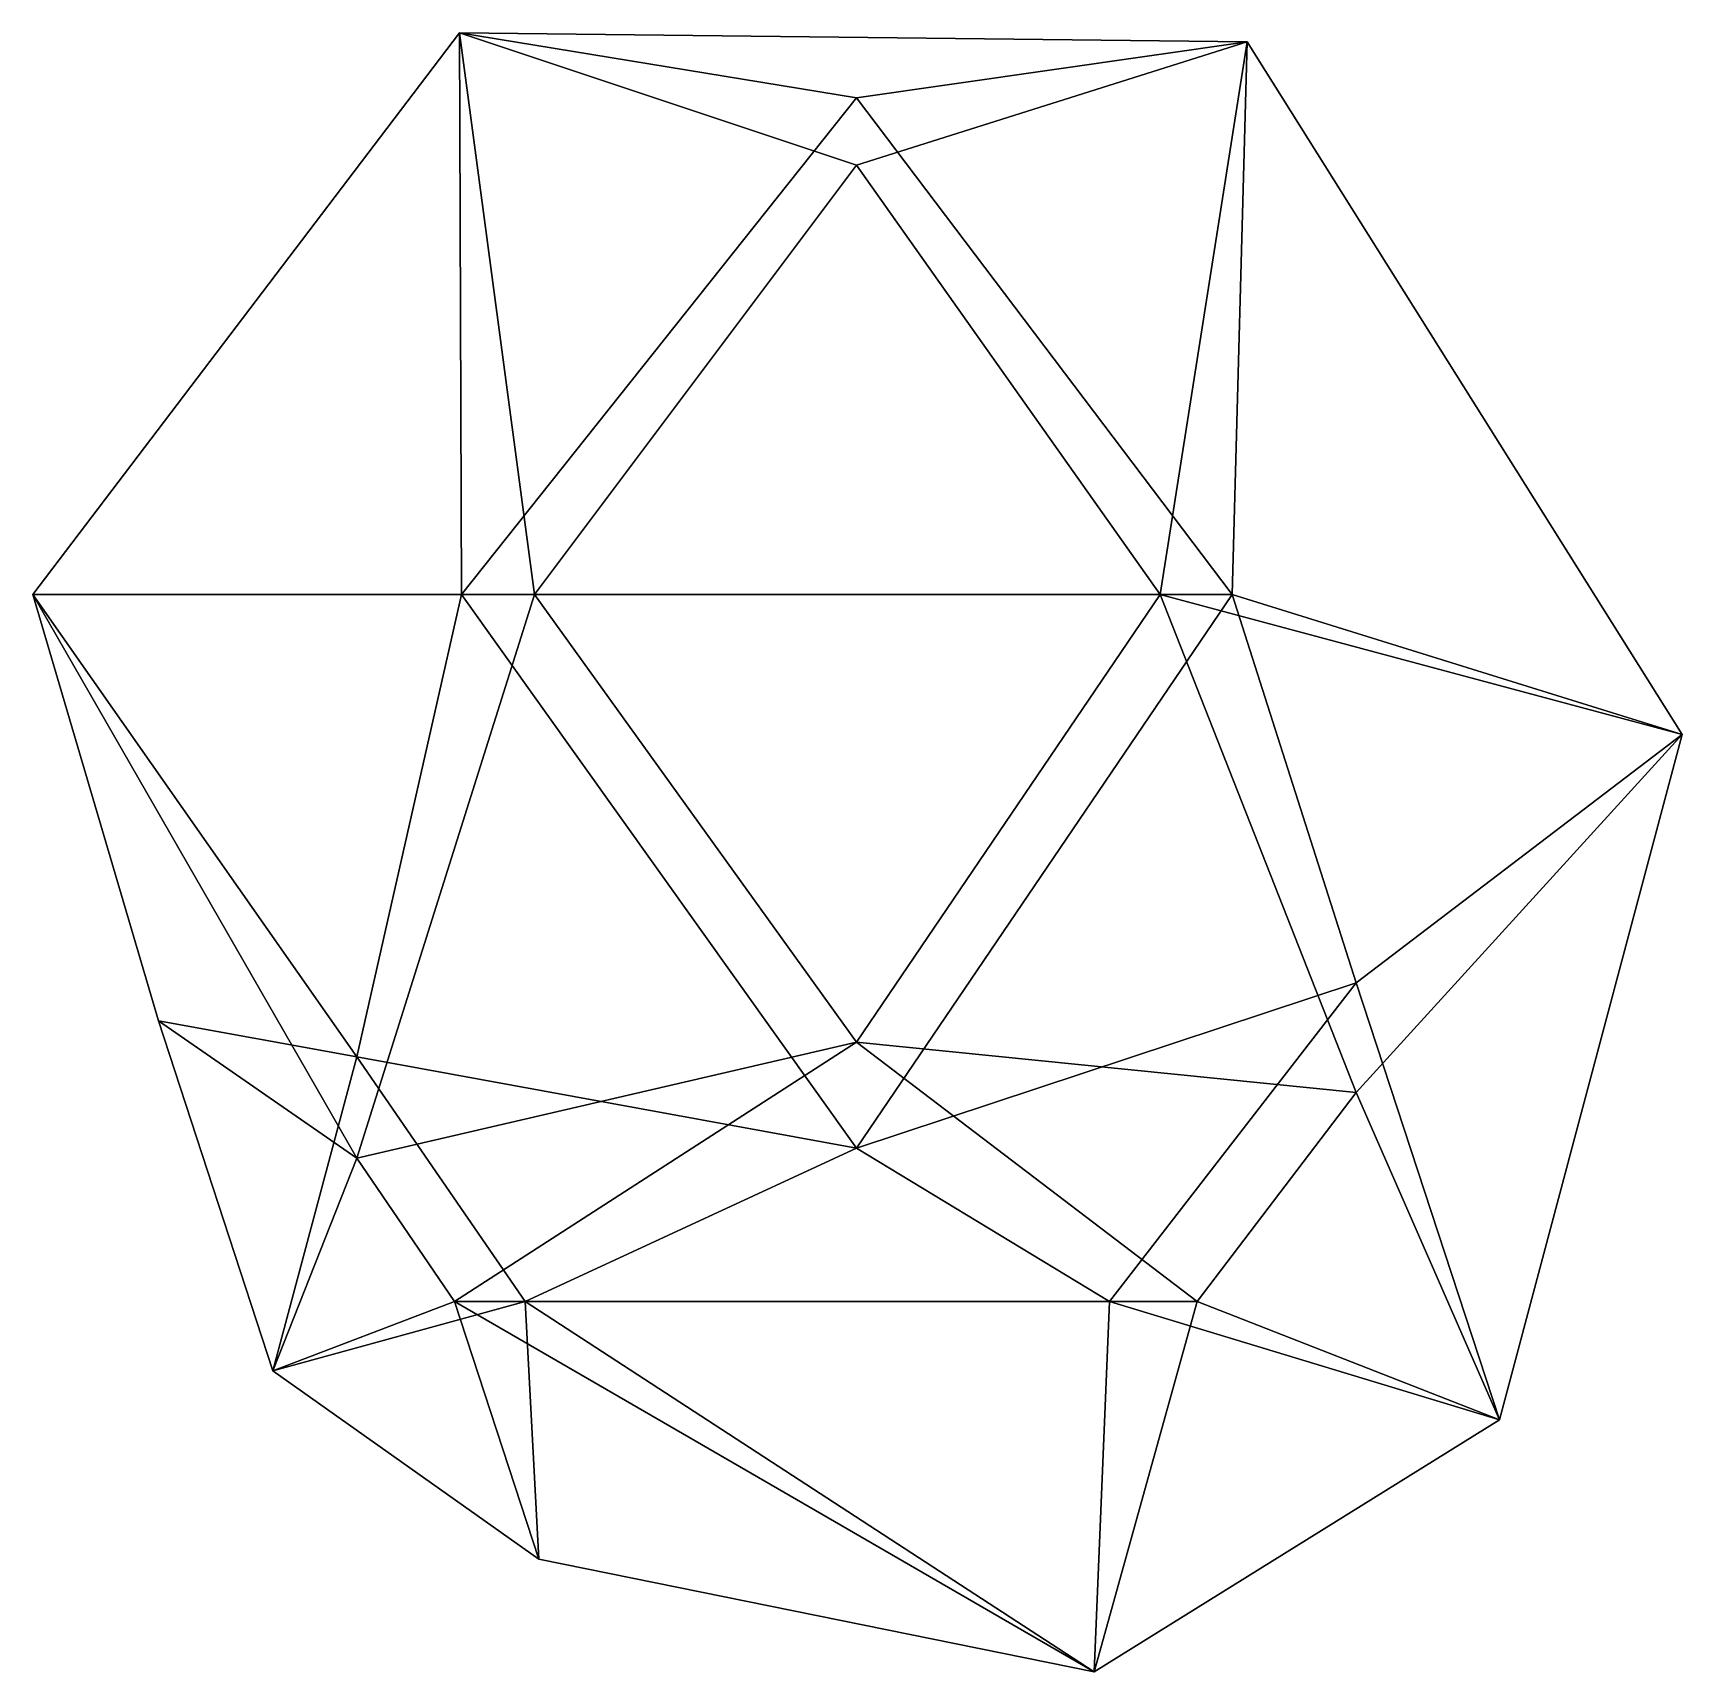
# Model space of a CAD drawing. Extents: x 290083 to 295691, y 4553739 to 4561622.
# Drawn here: x 292923.48 to 292965.06, y 4558541.22 to 4558582.54 of the extents above; entities that cross this region are included whole.
import ezdxf

# ---------------------------------------------------------------- set-up
doc = ezdxf.new("R2010")
doc.units = 0
doc.layers.add('Au_ppm_Pref_-_0_3', color=7, linetype='CONTINUOUS')

msp = doc.modelspace()

# ---------------------------------------------------------------- linework, layer by layer
at = {"layer": 'Au_ppm_Pref_-_0_3'}
for points in [[(292923.482, 4558568.379, 1746.161), (292934.232, 4558582.537, 1746.161), (292936.13, 4558568.379, 1749.986)], [(292934.232, 4558582.537, 1746.161), (292923.482, 4558568.379, 1746.161), (292934.287, 4558568.379, 1741.468)], [(292934.232, 4558582.537, 1746.161), (292944.243, 4558579.207, 1749.771), (292936.13, 4558568.379, 1749.986)], [(292934.232, 4558582.537, 1746.161), (292954.097, 4558582.314, 1746.161), (292944.243, 4558579.207, 1749.771)], [(292934.232, 4558582.537, 1746.161), (292934.287, 4558568.379, 1741.468), (292944.243, 4558580.903, 1741.987)], [(292954.097, 4558582.314, 1746.161), (292934.232, 4558582.537, 1746.161), (292944.243, 4558580.903, 1741.987)], [(292953.72, 4558568.379, 1741.694), (292954.097, 4558582.314, 1746.161), (292944.243, 4558580.903, 1741.987)], [(292954.097, 4558582.314, 1746.161), (292951.905, 4558568.379, 1749.773), (292944.243, 4558579.207, 1749.771)], [(292965.058, 4558564.855, 1746.161), (292951.905, 4558568.379, 1749.773), (292954.097, 4558582.314, 1746.161)], [(292953.72, 4558568.379, 1741.694), (292965.058, 4558564.855, 1746.161), (292954.097, 4558582.314, 1746.161)], [(292953.72, 4558568.379, 1741.694), (292944.243, 4558580.903, 1741.987), (292934.287, 4558568.379, 1741.468)], [(292951.905, 4558568.379, 1749.773), (292936.13, 4558568.379, 1749.986), (292944.243, 4558579.207, 1749.771)], [(292923.482, 4558568.379, 1746.161), (292936.13, 4558568.379, 1749.986), (292931.644, 4558554.173, 1747.366)], [(292923.482, 4558568.379, 1746.161), (292931.644, 4558554.173, 1747.366), (292926.645, 4558557.631, 1746.161)], [(292923.482, 4558568.379, 1746.161), (292926.645, 4558557.631, 1746.161), (292931.644, 4558556.73, 1744.105)], [(292923.482, 4558568.379, 1746.161), (292931.644, 4558556.73, 1744.105), (292934.287, 4558568.379, 1741.468)], [(292944.243, 4558557.094, 1749.923), (292931.644, 4558554.173, 1747.366), (292936.13, 4558568.379, 1749.986)], [(292944.243, 4558554.425, 1741.51), (292934.287, 4558568.379, 1741.468), (292931.644, 4558556.73, 1744.105)], [(292953.72, 4558568.379, 1741.694), (292934.287, 4558568.379, 1741.468), (292944.243, 4558554.425, 1741.51)], [(292944.243, 4558557.094, 1749.923), (292936.13, 4558568.379, 1749.986), (292951.905, 4558568.379, 1749.773)], [(292956.843, 4558558.588, 1743.486), (292953.72, 4558568.379, 1741.694), (292944.243, 4558554.425, 1741.51)], [(292956.843, 4558555.824, 1747.916), (292944.243, 4558557.094, 1749.923), (292951.905, 4558568.379, 1749.773)], [(292965.058, 4558564.855, 1746.161), (292956.843, 4558555.824, 1747.916), (292951.905, 4558568.379, 1749.773)], [(292953.72, 4558568.379, 1741.694), (292956.843, 4558558.588, 1743.486), (292965.058, 4558564.855, 1746.161)], [(292956.843, 4558558.588, 1743.486), (292960.458, 4558547.573, 1746.05), (292965.058, 4558564.855, 1746.161)], [(292965.058, 4558564.855, 1746.161), (292960.458, 4558547.573, 1746.05), (292956.843, 4558555.824, 1747.916)], [(292956.843, 4558558.588, 1743.486), (292944.243, 4558554.425, 1741.51), (292950.622, 4558550.561, 1743.229)], [(292956.843, 4558558.588, 1743.486), (292950.622, 4558550.561, 1743.229), (292960.458, 4558547.573, 1746.05)], [(292926.645, 4558557.631, 1746.161), (292931.644, 4558554.173, 1747.366), (292929.532, 4558548.807, 1746.08)], [(292926.645, 4558557.631, 1746.161), (292929.532, 4558548.807, 1746.08), (292931.644, 4558556.73, 1744.105)], [(292944.243, 4558557.094, 1749.923), (292934.106, 4558550.561, 1747.322), (292931.644, 4558554.173, 1747.366)], [(292952.834, 4558550.561, 1748.051), (292934.106, 4558550.561, 1747.322), (292944.243, 4558557.094, 1749.923)], [(292956.843, 4558555.824, 1747.916), (292952.834, 4558550.561, 1748.051), (292944.243, 4558557.094, 1749.923)], [(292935.887, 4558550.561, 1744.162), (292931.644, 4558556.73, 1744.105), (292929.532, 4558548.807, 1746.08)], [(292944.243, 4558554.425, 1741.51), (292931.644, 4558556.73, 1744.105), (292935.887, 4558550.561, 1744.162)], [(292960.458, 4558547.573, 1746.05), (292952.834, 4558550.561, 1748.051), (292956.843, 4558555.824, 1747.916)], [(292950.622, 4558550.561, 1743.229), (292944.243, 4558554.425, 1741.51), (292935.887, 4558550.561, 1744.162)], [(292934.106, 4558550.561, 1747.322), (292929.532, 4558548.807, 1746.08), (292931.644, 4558554.173, 1747.366)], [(292936.238, 4558544.064, 1746.161), (292929.532, 4558548.807, 1746.08), (292934.106, 4558550.561, 1747.322)], [(292936.238, 4558544.064, 1746.161), (292935.887, 4558550.561, 1744.162), (292929.532, 4558548.807, 1746.08)], [(292950.236, 4558541.218, 1746.161), (292936.238, 4558544.064, 1746.161), (292934.106, 4558550.561, 1747.322)], [(292950.236, 4558541.218, 1746.161), (292934.106, 4558550.561, 1747.322), (292952.834, 4558550.561, 1748.051)], [(292950.236, 4558541.218, 1746.161), (292950.622, 4558550.561, 1743.229), (292935.887, 4558550.561, 1744.162)], [(292950.236, 4558541.218, 1746.161), (292935.887, 4558550.561, 1744.162), (292936.238, 4558544.064, 1746.161)], [(292950.236, 4558541.218, 1746.161), (292952.834, 4558550.561, 1748.051), (292960.458, 4558547.573, 1746.05)], [(292950.236, 4558541.218, 1746.161), (292960.458, 4558547.573, 1746.05), (292950.622, 4558550.561, 1743.229)]]:
    msp.add_3dface(points, dxfattribs=at)

doc.saveas('drawing.dxf')
